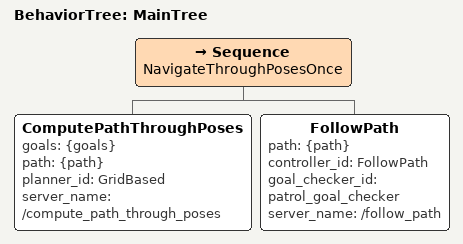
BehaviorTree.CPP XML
<!--
  Internal-only multi-pose tree. Absolute server names keep the namespaced
  BT Navigator connected to the root Nav2 planner and controller servers.
-->
<root main_tree_to_execute="MainTree">
  <BehaviorTree ID="MainTree">
    <Sequence name="NavigateThroughPosesOnce">
      <ComputePathThroughPoses goals="{goals}" path="{path}" planner_id="GridBased" server_name="/compute_path_through_poses"/>
      <FollowPath path="{path}" controller_id="FollowPath" goal_checker_id="patrol_goal_checker" server_name="/follow_path"/>
    </Sequence>
  </BehaviorTree>
</root>
